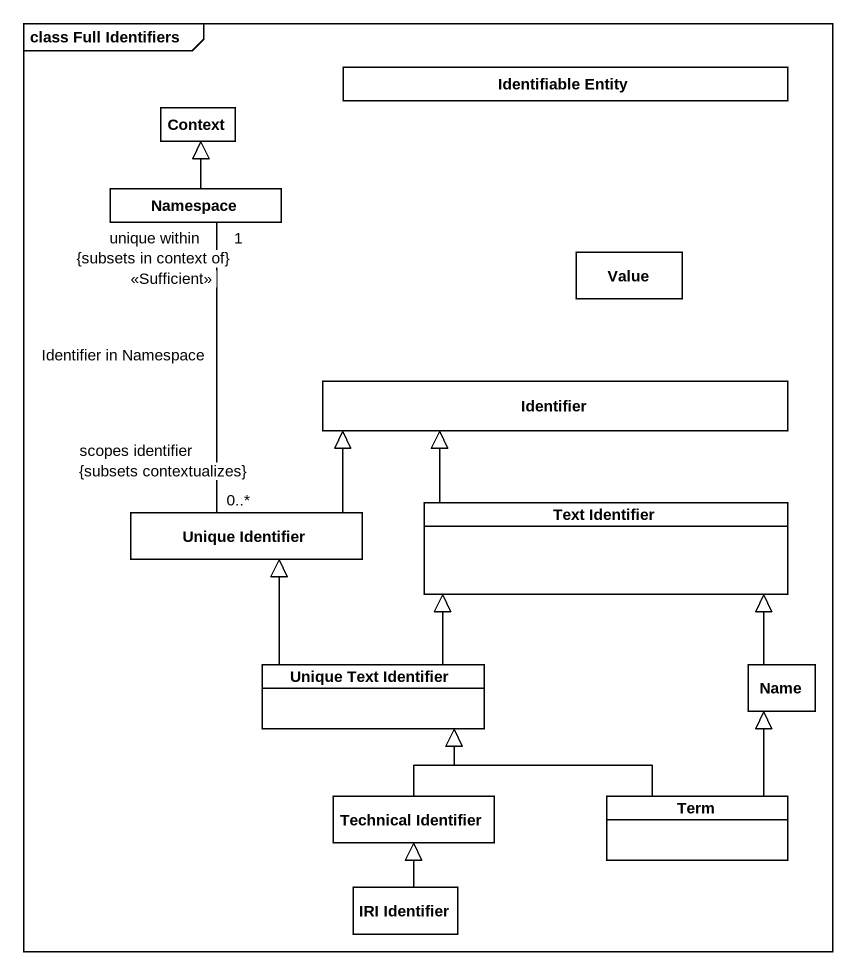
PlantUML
@startuml
mainframe class Full Identifiers
hide circle
hide empty members
class "Identifiable Entity" as Identifiable_Entity
class Context
class "Namespace" as Namespace_
class Value
class Identifier
class "Unique Identifier" as Unique_Identifier
class "Text Identifier" as Text_Identifier
class "Unique Text Identifier" as Unique_Text_Identifier
class Name
class "Technical Identifier" as Technical_Identifier
class Term
class "IRI Identifier" as IRI_Identifier
Namespace_ -up-|> Context
Unique_Identifier "scopes identifier\n0..*\n{subsets contextualizes}" -up- "unique within\n<<Sufficient>>\n1\n{subsets in context of}" Namespace_ : Identifier in Namespace
Unique_Identifier -right-|> Identifier
Text_Identifier -up-|> Identifier
Unique_Text_Identifier -up-|> Unique_Identifier
Unique_Text_Identifier -up-|> Text_Identifier
Name -up-|> Text_Identifier
Technical_Identifier -up-|> Unique_Text_Identifier
Term -left-|> Unique_Text_Identifier
Term -up-|> Name
IRI_Identifier -up-|> Technical_Identifier
@enduml
